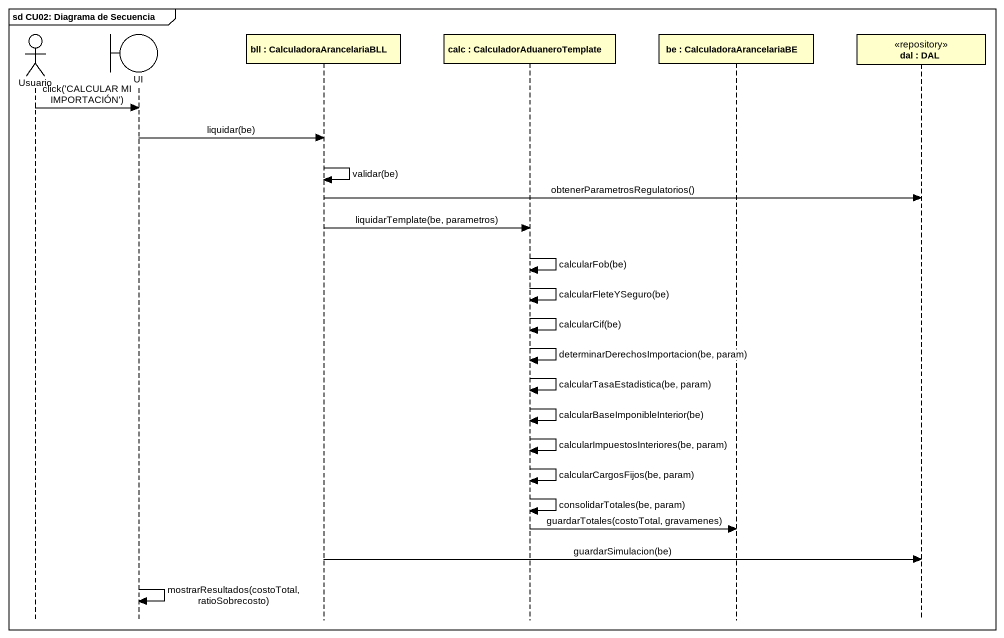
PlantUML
@startuml
mainframe sd CU02: Diagrama de Secuencia
hide footbox
actor Usuario
boundary UI
participant "bll : CalculadoraArancelariaBLL" as bll_CalculadoraArancelariaBL
participant "calc : CalculadorAduaneroTemplate" as calc_CalculadorAduaneroTempl
participant "be : CalculadoraArancelariaBE" as be_CalculadoraArancelariaBE
participant "dal : DAL" as dal_DAL <<repository>>

Usuario -> UI : click('CALCULAR MI IMPORTACIÓN')
UI -> bll_CalculadoraArancelariaBL : liquidar(be)
bll_CalculadoraArancelariaBL -> bll_CalculadoraArancelariaBL : validar(be)
bll_CalculadoraArancelariaBL -> dal_DAL : obtenerParametrosRegulatorios()
bll_CalculadoraArancelariaBL -> calc_CalculadorAduaneroTempl : liquidarTemplate(be, parametros)
calc_CalculadorAduaneroTempl -> calc_CalculadorAduaneroTempl : calcularFob(be)
calc_CalculadorAduaneroTempl -> calc_CalculadorAduaneroTempl : calcularFleteYSeguro(be)
calc_CalculadorAduaneroTempl -> calc_CalculadorAduaneroTempl : calcularCif(be)
calc_CalculadorAduaneroTempl -> calc_CalculadorAduaneroTempl : determinarDerechosImportacion(be, param)
calc_CalculadorAduaneroTempl -> calc_CalculadorAduaneroTempl : calcularTasaEstadistica(be, param)
calc_CalculadorAduaneroTempl -> calc_CalculadorAduaneroTempl : calcularBaseImponibleInterior(be)
calc_CalculadorAduaneroTempl -> calc_CalculadorAduaneroTempl : calcularImpuestosInteriores(be, param)
calc_CalculadorAduaneroTempl -> calc_CalculadorAduaneroTempl : calcularCargosFijos(be, param)
calc_CalculadorAduaneroTempl -> calc_CalculadorAduaneroTempl : consolidarTotales(be, param)
calc_CalculadorAduaneroTempl -> be_CalculadoraArancelariaBE : guardarTotales(costoTotal, gravamenes)
bll_CalculadoraArancelariaBL -> dal_DAL : guardarSimulacion(be)
UI -> UI : mostrarResultados(costoTotal, ratioSobrecosto)
@enduml
